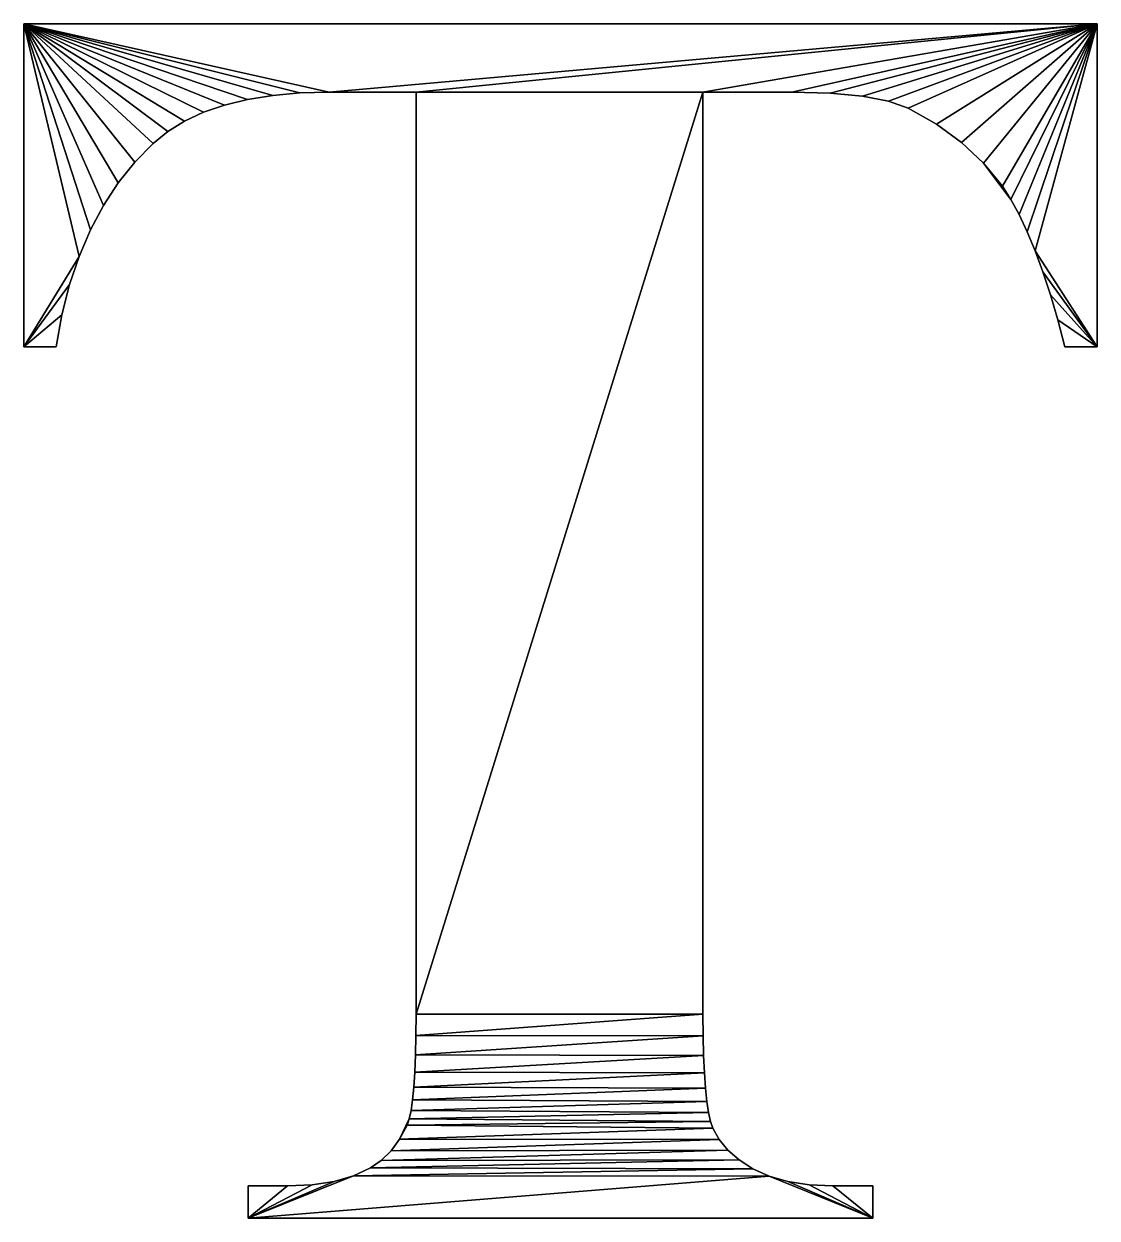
# Model space of a CAD drawing. Header units: metres. Extents: x 0.051 to 0.889, y 0 to 0.933.
import ezdxf

# ---------------------------------------------------------------- set-up
doc = ezdxf.new("R2010")
doc.units = ezdxf.units.M

msp = doc.modelspace()

# ---------------------------------------------------------------- meshes
at = {"layer": 'Armanisoft_0', "linetype": 'CONTINUOUS'}
mesh = msp.add_polyface(dxfattribs=at)
corners = [(0.889482, 0.932927), (0.889482, 0.68064), (0.864329, 0.68064), (0.858751, 0.701684), (0.853021, 0.721194), (0.847139, 0.73917), (0.841106, 0.755613), (0.834921, 0.770523), (0.828585, 0.783899), (0.822096, 0.795741), (0.815456, 0.80605), (0.800791, 0.824172), (0.783659, 0.840369), (0.764058, 0.854642), (0.74199, 0.86699), (0.726539, 0.872495), (0.70621, 0.876427), (0.681001, 0.878787), (0.650915, 0.879573), (0.581555, 0.879573), (0.581555, 0.159299), (0.581677, 0.142387), (0.582043, 0.127123), (0.582653, 0.113506), (0.583506, 0.101538), (0.584604, 0.091217), (0.585945, 0.082545), (0.587531, 0.07552), (0.58936, 0.070143), (0.594239, 0.061338), (0.601068, 0.053136), (0.609849, 0.045538), (0.62058, 0.038542), (0.633271, 0.032684), (0.647929, 0.0285), (0.664554, 0.025989), (0.683145, 0.025152), (0.714177, 0.025152), (0.714177, 0), (0.226372, 0), (0.226372, 0.025152), (0.257016, 0.025152), (0.276191, 0.02604), (0.293389, 0.028701), (0.308611, 0.033137), (0.321857, 0.039348), (0.330277, 0.045071), (0.337866, 0.052513), (0.344623, 0.061672), (0.35055, 0.072549), (0.352172, 0.077478), (0.353577, 0.084096), (0.354767, 0.092405), (0.35574, 0.102403), (0.356496, 0.114092), (0.357037, 0.127471), (0.357361, 0.14254), (0.35747, 0.159299), (0.35747, 0.879573), (0.289634, 0.879573), (0.266736, 0.878947), (0.245466, 0.877068), (0.225822, 0.873936), (0.207806, 0.869552), (0.191417, 0.863915), (0.176655, 0.857026), (0.16352, 0.848884), (0.152012, 0.839489), (0.137675, 0.824819), (0.124728, 0.808667), (0.113169, 0.791033), (0.103, 0.771918), (0.094221, 0.751321), (0.086831, 0.729242), (0.080831, 0.705682), (0.07622, 0.68064), (0.051067, 0.68064), (0.051067, 0.932927), (0.889482, 0.932927), (0.470274, 1.936093), (-0.999355, -0.268351), (1.939904, -0.268351), (0.889482, 0.932927, 0.229421), (0.889482, 0.68064, 0.229421), (0.864329, 0.68064, 0.229421), (0.858751, 0.701684, 0.229421), (0.853021, 0.721194, 0.229421), (0.847139, 0.73917, 0.229421), (0.841106, 0.755613, 0.229421), (0.834921, 0.770523, 0.229421), (0.828585, 0.783899, 0.229421), (0.822096, 0.795741, 0.229421), (0.815456, 0.80605, 0.229421), (0.800791, 0.824172, 0.229421), (0.783659, 0.840369, 0.229421), (0.764058, 0.854642, 0.229421), (0.74199, 0.86699, 0.229421), (0.726539, 0.872495, 0.229421), (0.70621, 0.876427, 0.229421), (0.681001, 0.878787, 0.229421), (0.650915, 0.879573, 0.229421), (0.581555, 0.879573, 0.229421), (0.581555, 0.159299, 0.229421), (0.581677, 0.142387, 0.229421), (0.582043, 0.127123, 0.229421), (0.582653, 0.113506, 0.229421), (0.583506, 0.101538, 0.229421), (0.584604, 0.091217, 0.229421), (0.585945, 0.082545, 0.229421), (0.587531, 0.07552, 0.229421), (0.58936, 0.070143, 0.229421), (0.594239, 0.061338, 0.229421), (0.601068, 0.053136, 0.229421), (0.609849, 0.045538, 0.229421), (0.62058, 0.038542, 0.229421), (0.633271, 0.032684, 0.229421), (0.647929, 0.0285, 0.229421), (0.664554, 0.025989, 0.229421), (0.683145, 0.025152, 0.229421), (0.714177, 0.025152, 0.229421), (0.714177, 0, 0.229421), (0.226372, 0, 0.229421), (0.226372, 0.025152, 0.229421), (0.257016, 0.025152, 0.229421), (0.276191, 0.02604, 0.229421), (0.293389, 0.028701, 0.229421), (0.308611, 0.033137, 0.229421), (0.321857, 0.039348, 0.229421), (0.330277, 0.045071, 0.229421), (0.337866, 0.052513, 0.229421), (0.344623, 0.061672, 0.229421), (0.35055, 0.072549, 0.229421), (0.352172, 0.077478, 0.229421), (0.353577, 0.084096, 0.229421), (0.354767, 0.092405, 0.229421), (0.35574, 0.102403, 0.229421), (0.356496, 0.114092, 0.229421), (0.357037, 0.127471, 0.229421), (0.357361, 0.14254, 0.229421), (0.35747, 0.159299, 0.229421), (0.35747, 0.879573, 0.229421), (0.289634, 0.879573, 0.229421), (0.266736, 0.878947, 0.229421), (0.245466, 0.877068, 0.229421), (0.225822, 0.873936, 0.229421), (0.207806, 0.869552, 0.229421), (0.191417, 0.863915, 0.229421), (0.176655, 0.857026, 0.229421), (0.16352, 0.848884, 0.229421), (0.152012, 0.839489, 0.229421), (0.137675, 0.824819, 0.229421), (0.124728, 0.808667, 0.229421), (0.113169, 0.791033, 0.229421), (0.103, 0.771918, 0.229421), (0.094221, 0.751321, 0.229421), (0.086831, 0.729242, 0.229421), (0.080831, 0.705682, 0.229421), (0.07622, 0.68064, 0.229421), (0.051067, 0.68064, 0.229421), (0.051067, 0.932927, 0.229421), (0.889482, 0.932927, 0.229421), (0.470274, 1.936093, 0.229421), (-0.999355, -0.268351, 0.229421), (1.939904, -0.268351, 0.229421), (0.889482, 0.932927), (0.889482, 0.932927, 0.229421), (0.889482, 0.68064), (0.889482, 0.68064, 0.229421), (0.864329, 0.68064), (0.864329, 0.68064, 0.229421), (0.858751, 0.701684), (0.858751, 0.701684, 0.229421), (0.853021, 0.721194), (0.853021, 0.721194, 0.229421), (0.847139, 0.73917), (0.847139, 0.73917, 0.229421), (0.841106, 0.755613), (0.841106, 0.755613, 0.229421), (0.834921, 0.770523), (0.834921, 0.770523, 0.229421), (0.828585, 0.783899), (0.828585, 0.783899, 0.229421), (0.822096, 0.795741), (0.822096, 0.795741, 0.229421), (0.815456, 0.80605), (0.815456, 0.80605, 0.229421), (0.800791, 0.824172), (0.800791, 0.824172, 0.229421), (0.783659, 0.840369), (0.783659, 0.840369, 0.229421), (0.764058, 0.854642), (0.764058, 0.854642, 0.229421), (0.74199, 0.86699), (0.74199, 0.86699, 0.229421), (0.726539, 0.872495), (0.726539, 0.872495, 0.229421), (0.70621, 0.876427), (0.70621, 0.876427, 0.229421), (0.681001, 0.878787), (0.681001, 0.878787, 0.229421), (0.650915, 0.879573), (0.650915, 0.879573, 0.229421), (0.581555, 0.879573), (0.581555, 0.879573, 0.229421), (0.581555, 0.159299), (0.581555, 0.159299, 0.229421), (0.581677, 0.142387), (0.581677, 0.142387, 0.229421), (0.582043, 0.127123), (0.582043, 0.127123, 0.229421), (0.582653, 0.113506), (0.582653, 0.113506, 0.229421), (0.583506, 0.101538), (0.583506, 0.101538, 0.229421), (0.584604, 0.091217), (0.584604, 0.091217, 0.229421), (0.585945, 0.082545), (0.585945, 0.082545, 0.229421), (0.587531, 0.07552), (0.587531, 0.07552, 0.229421), (0.58936, 0.070143), (0.58936, 0.070143, 0.229421), (0.594239, 0.061338), (0.594239, 0.061338, 0.229421), (0.601068, 0.053136), (0.601068, 0.053136, 0.229421), (0.609849, 0.045538), (0.609849, 0.045538, 0.229421), (0.62058, 0.038542), (0.62058, 0.038542, 0.229421), (0.633271, 0.032684), (0.633271, 0.032684, 0.229421), (0.647929, 0.0285), (0.647929, 0.0285, 0.229421), (0.664554, 0.025989), (0.664554, 0.025989, 0.229421), (0.683145, 0.025152), (0.683145, 0.025152, 0.229421), (0.714177, 0.025152), (0.714177, 0.025152, 0.229421), (0.714177, 0), (0.714177, 0, 0.229421), (0.226372, 0), (0.226372, 0, 0.229421), (0.226372, 0.025152), (0.226372, 0.025152, 0.229421), (0.257016, 0.025152), (0.257016, 0.025152, 0.229421), (0.276191, 0.02604), (0.276191, 0.02604, 0.229421), (0.293389, 0.028701), (0.293389, 0.028701, 0.229421), (0.308611, 0.033137), (0.308611, 0.033137, 0.229421), (0.321857, 0.039348), (0.321857, 0.039348, 0.229421), (0.330277, 0.045071), (0.330277, 0.045071, 0.229421), (0.337866, 0.052513), (0.337866, 0.052513, 0.229421), (0.344623, 0.061672), (0.344623, 0.061672, 0.229421), (0.35055, 0.072549), (0.35055, 0.072549, 0.229421), (0.352172, 0.077478), (0.352172, 0.077478, 0.229421), (0.353577, 0.084096), (0.353577, 0.084096, 0.229421), (0.354767, 0.092405), (0.354767, 0.092405, 0.229421), (0.35574, 0.102403), (0.35574, 0.102403, 0.229421), (0.356496, 0.114092), (0.356496, 0.114092, 0.229421), (0.357037, 0.127471), (0.357037, 0.127471, 0.229421), (0.357361, 0.14254), (0.357361, 0.14254, 0.229421), (0.35747, 0.159299), (0.35747, 0.159299, 0.229421), (0.35747, 0.879573), (0.35747, 0.879573, 0.229421), (0.289634, 0.879573), (0.289634, 0.879573, 0.229421), (0.266736, 0.878947), (0.266736, 0.878947, 0.229421), (0.245466, 0.877068), (0.245466, 0.877068, 0.229421), (0.225822, 0.873936), (0.225822, 0.873936, 0.229421), (0.207806, 0.869552), (0.207806, 0.869552, 0.229421), (0.191417, 0.863915), (0.191417, 0.863915, 0.229421), (0.176655, 0.857026), (0.176655, 0.857026, 0.229421), (0.16352, 0.848884), (0.16352, 0.848884, 0.229421), (0.152012, 0.839489), (0.152012, 0.839489, 0.229421), (0.137675, 0.824819), (0.137675, 0.824819, 0.229421), (0.124728, 0.808667), (0.124728, 0.808667, 0.229421), (0.113169, 0.791033), (0.113169, 0.791033, 0.229421), (0.103, 0.771918), (0.103, 0.771918, 0.229421), (0.094221, 0.751321), (0.094221, 0.751321, 0.229421), (0.086831, 0.729242), (0.086831, 0.729242, 0.229421), (0.080831, 0.705682), (0.080831, 0.705682, 0.229421), (0.07622, 0.68064), (0.07622, 0.68064, 0.229421), (0.051067, 0.68064), (0.051067, 0.68064, 0.229421), (0.051067, 0.932927), (0.051067, 0.932927, 0.229421)]
mesh.append_faces([[corners[k] for k in face] for face in [(3, 1, 2), (4, 1, 3), (5, 1, 4), (6, 0, 1), (6, 1, 5), (7, 0, 6), (8, 0, 7), (9, 0, 8), (10, 0, 9), (11, 0, 10), (11, 10, 9), (12, 0, 11), (13, 0, 12), (14, 0, 13), (15, 0, 14), (16, 0, 15), (17, 0, 16), (18, 0, 17), (38, 33, 34), (38, 34, 35), (38, 35, 36), (38, 36, 37), (39, 33, 38), (41, 39, 40), (42, 39, 41), (43, 39, 42), (44, 32, 33), (44, 33, 39), (44, 39, 43), (45, 31, 32), (45, 32, 44), (46, 30, 31), (46, 31, 45), (47, 29, 30), (47, 30, 46), (48, 28, 29), (48, 29, 47), (49, 27, 28), (49, 28, 48), (50, 26, 27), (50, 27, 49), (50, 49, 48), (51, 25, 26), (51, 26, 50), (52, 24, 25), (52, 25, 51), (53, 23, 24), (53, 24, 52), (54, 22, 23), (54, 23, 53), (55, 21, 22), (55, 22, 54), (56, 20, 21), (56, 21, 55), (57, 19, 20), (57, 20, 56), (58, 19, 57), (76, 72, 73), (76, 73, 74), (76, 74, 75), (77, 59, 60), (77, 60, 61), (77, 61, 62), (77, 62, 63), (77, 63, 64), (77, 64, 65), (77, 65, 66), (77, 66, 67), (77, 67, 68), (77, 68, 69), (77, 69, 70), (77, 70, 71), (77, 71, 72), (77, 72, 76), (0, 18, 19), (0, 18, 58), (0, 18, 59), (0, 19, 58), (0, 19, 59), (0, 58, 59), (18, 19, 78), (18, 58, 78), (18, 59, 78), (19, 58, 78), (19, 59, 78), (58, 59, 78), (59, 77, 78), (85, 84, 83), (86, 85, 83), (87, 86, 83), (88, 83, 82), (88, 87, 83), (89, 88, 82), (90, 89, 82), (91, 90, 82), (92, 91, 82), (93, 92, 82), (93, 91, 92), (94, 93, 82), (95, 94, 82), (96, 95, 82), (97, 96, 82), (98, 97, 82), (99, 98, 82), (100, 99, 82), (120, 116, 115), (120, 117, 116), (120, 118, 117), (120, 119, 118), (121, 120, 115), (123, 122, 121), (124, 123, 121), (125, 124, 121), (126, 115, 114), (126, 121, 115), (126, 125, 121), (127, 114, 113), (127, 126, 114), (128, 113, 112), (128, 127, 113), (129, 112, 111), (129, 128, 112), (130, 111, 110), (130, 129, 111), (131, 110, 109), (131, 130, 110), (132, 109, 108), (132, 131, 109), (132, 130, 131), (133, 108, 107), (133, 132, 108), (134, 107, 106), (134, 133, 107), (135, 106, 105), (135, 134, 106), (136, 105, 104), (136, 135, 105), (137, 104, 103), (137, 136, 104), (138, 103, 102), (138, 137, 103), (139, 102, 101), (139, 138, 102), (140, 139, 101), (158, 155, 154), (158, 156, 155), (158, 157, 156), (159, 142, 141), (159, 143, 142), (159, 144, 143), (159, 145, 144), (159, 146, 145), (159, 147, 146), (159, 148, 147), (159, 149, 148), (159, 150, 149), (159, 151, 150), (159, 152, 151), (159, 153, 152), (159, 154, 153), (159, 158, 154), (82, 101, 100), (82, 140, 100), (82, 141, 100), (82, 140, 101), (82, 141, 101), (82, 141, 140), (100, 160, 101), (100, 160, 140), (100, 160, 141), (101, 160, 140), (101, 160, 141), (140, 160, 141), (141, 160, 159), (166, 164, 165, 167), (168, 166, 167, 169), (170, 168, 169, 171), (172, 170, 171, 173), (174, 172, 173, 175), (176, 174, 175, 177), (178, 176, 177, 179), (180, 178, 179, 181), (182, 180, 181, 183), (184, 182, 183, 185), (186, 184, 185, 187), (188, 186, 187, 189), (190, 188, 189, 191), (192, 190, 191, 193), (194, 192, 193, 195), (196, 194, 195, 197), (198, 196, 197, 199), (200, 198, 199, 201), (202, 200, 201, 203), (204, 202, 203, 205), (206, 204, 205, 207), (208, 206, 207, 209), (210, 208, 209, 211), (212, 210, 211, 213), (214, 212, 213, 215), (216, 214, 215, 217), (218, 216, 217, 219), (220, 218, 219, 221), (222, 220, 221, 223), (224, 222, 223, 225), (226, 224, 225, 227), (228, 226, 227, 229), (230, 228, 229, 231), (232, 230, 231, 233), (234, 232, 233, 235), (236, 234, 235, 237), (238, 236, 237, 239), (240, 238, 239, 241), (242, 240, 241, 243), (244, 242, 243, 245), (246, 244, 245, 247), (248, 246, 247, 249), (250, 248, 249, 251), (252, 250, 251, 253), (254, 252, 253, 255), (256, 254, 255, 257), (258, 256, 257, 259), (260, 258, 259, 261), (262, 260, 261, 263), (264, 262, 263, 265), (266, 264, 265, 267), (268, 266, 267, 269), (270, 268, 269, 271), (272, 270, 271, 273), (274, 272, 273, 275), (276, 274, 275, 277), (278, 276, 277, 279), (280, 278, 279, 281), (282, 280, 281, 283), (284, 282, 283, 285), (286, 284, 285, 287), (288, 286, 287, 289), (290, 288, 289, 291), (292, 290, 291, 293), (294, 292, 293, 295), (296, 294, 295, 297), (298, 296, 297, 299), (300, 298, 299, 301), (302, 300, 301, 303), (304, 302, 303, 305), (306, 304, 305, 307), (308, 306, 307, 309), (310, 308, 309, 311), (312, 310, 311, 313), (314, 312, 313, 315), (316, 314, 315, 317), (318, 316, 317, 319), (164, 318, 319, 165)]])

doc.saveas('drawing.dxf')
